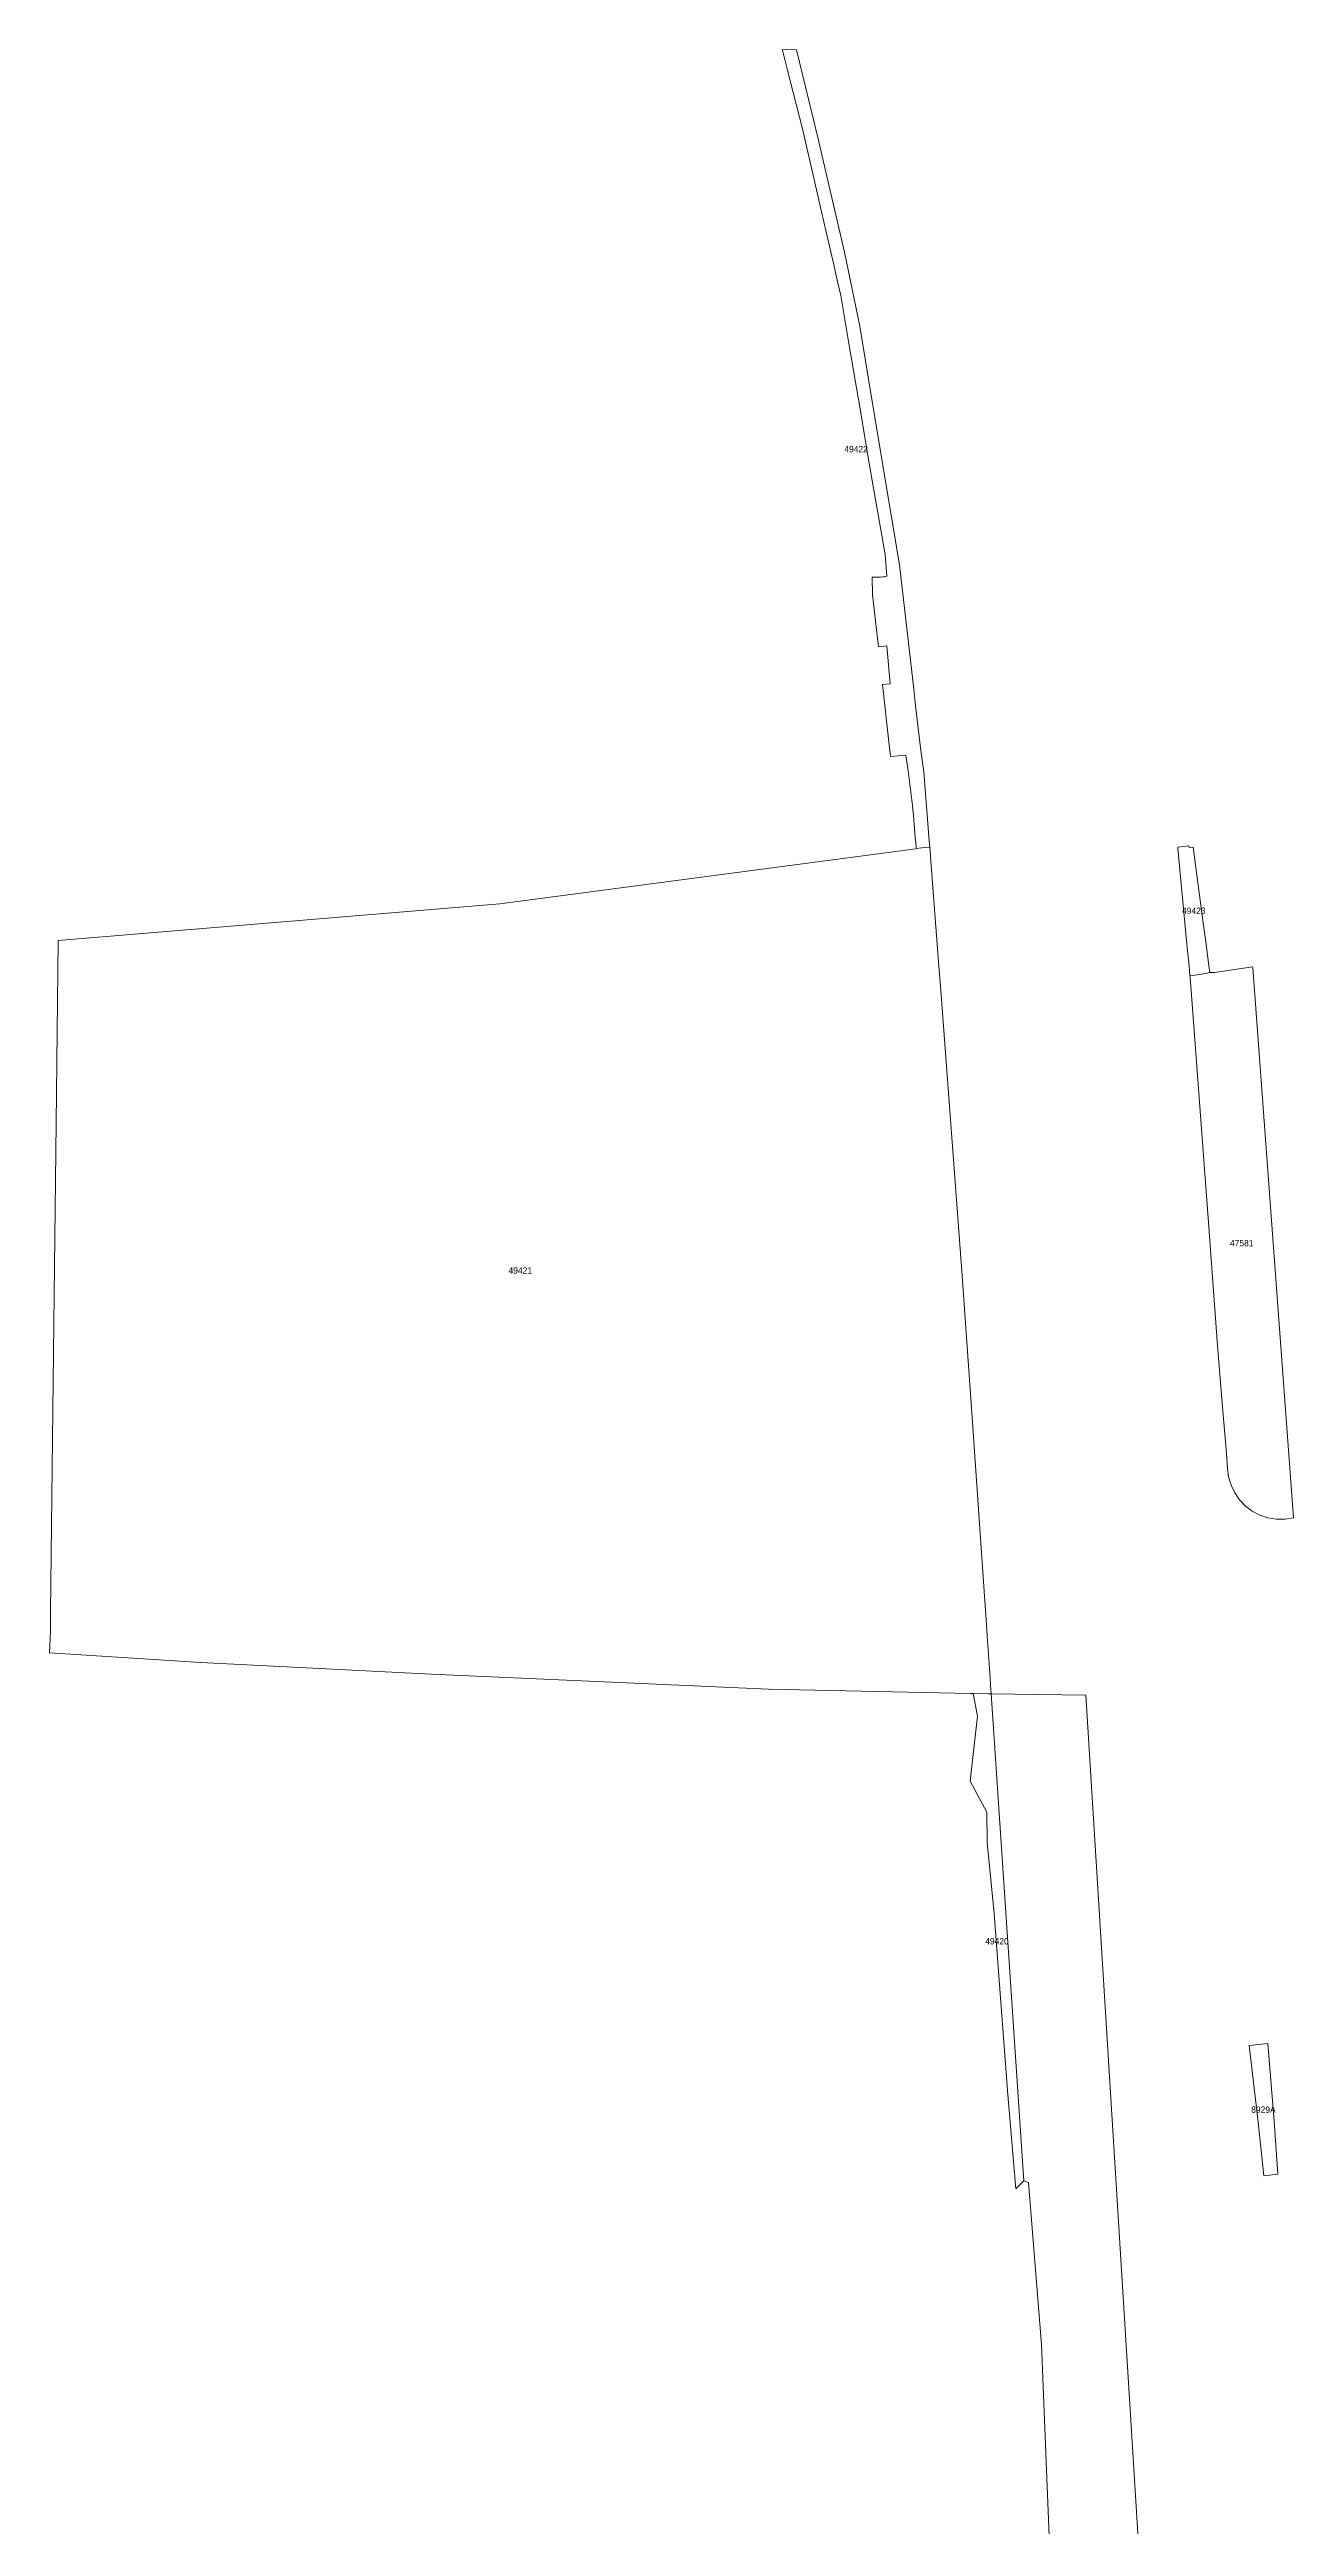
# Model space of a CAD drawing. Header units: metres. Extents: x 105313 to 106240, y 111784 to 118148.
# Drawn here: x 105726.4 to 105922.9, y 117296.8 to 117688.1 of the extents above; entities that cross this region are included whole.
import ezdxf
from ezdxf.enums import TextEntityAlignment as Align

# ---------------------------------------------------------------- set-up
doc = ezdxf.new("R2010")
doc.units = ezdxf.units.M
doc.layers.add('60-PREDIAL-COD', color=8, linetype='Continuous', lineweight=5)
doc.layers.add('60-PREDIAL-LOTE', color=42, linetype='CONTINUOUS', lineweight=13)

msp = doc.modelspace()

# ---------------------------------------------------------------- linework, layer by layer
at = {"layer": '60-PREDIAL-LOTE'}
for points in [[(105860.6744, 117606.6967), (105862.9313, 117587.0722), (105863.2355, 117584.4275), (105864.0476, 117577.3655), (105864.5227, 117574.0099), (105865.4014, 117563.0856), (105865.4784, 117562.1287), (105864.2386, 117561.9918), (105864.1861, 117561.9848), (105863.3623, 117561.8754), (105863.3141, 117561.9965), (105863.2498, 117562.8342), (105863.1875, 117563.6456), (105862.9248, 117567.0698), (105862.7192, 117568.711), (105862.0387, 117574.1434), (105861.7032, 117576.6275), (105859.281, 117576.452), (105858.9538, 117579.2352), (105858.0037, 117587.7826), (105859.2081, 117587.8995), (105858.6654, 117593.8994), (105857.3438, 117593.7831), (105856.446, 117601.948), (105856.355, 117604.746), (105856.3648, 117604.7462), (105857.6787, 117604.7816), (105858.0319, 117604.7903), (105858.0862, 117604.7996), (105858.3724, 117604.8399), (105858.7045, 117604.9291), (105858.4256, 117608.3207), (105856.5622, 117618.825), (105855.4961, 117625.2083), (105855.486, 117625.2686), (105854.2421, 117632.6049), (105854.1519, 117633.1369), (105852.7003, 117641.698), (105851.4186, 117649.2594), (105850.8554, 117651.7042), (105850.2238, 117654.5816), (105848.3635, 117662.484), (105846.8965, 117668.9542), (105845.3554, 117675.5641), (105843.4321, 117683.1487), (105843.0642, 117684.5995), (105842.9473, 117685.0608), (105842.5209, 117686.7421), (105842.1997, 117688.0089), (105842.1727, 117688.1155), (105844.4369, 117688.0647), (105847.7843, 117674.2337), (105852.0218, 117656.1028), (105854.4211, 117644.3966), (105855.7549, 117636.3394), (105858.0066, 117622.7373), (105860.6744, 117606.6967)], [(105865.5744, 117560.8612), (105865.6471, 117559.9021), (105866.852, 117543.999), (105867.1946, 117539.4769), (105870.5561, 117495.1091), (105871.7398, 117477.9635), (105871.8899, 117475.7888), (105874.4114, 117439.2654), (105874.5307, 117437.5379), (105874.9918, 117430.8584), (105875.0684, 117429.749), (105875.166, 117428.3358), (105875.148, 117428.336), (105875.1353, 117428.3366), (105874.7564, 117428.3447), (105872.3115, 117428.3965), (105871.8416, 117428.4065), (105840, 117429.0817), (105810.4146, 117430.3913), (105786.6813, 117431.4419), (105750.3058, 117433.3282), (105726.3736, 117434.8429), (105726.514, 117438.2554), (105726.5477, 117441.2832), (105727.2572, 117504.9977), (105727.4073, 117518.4833), (105727.7287, 117547.3425), (105797.518, 117553.1321), (105863.2607, 117561.8619), (105863.3623, 117561.8754), (105864.1861, 117561.9848), (105864.2386, 117561.9918), (105865.4783, 117562.1296), (105865.5744, 117560.8612)], [(105908.4395, 117542.0519), (105906.5863, 117541.7899), (105906.4395, 117543.3805), (105906.1172, 117546.7751), (105904.6924, 117561.9155), (105904.6749, 117562.1014), (105906.4192, 117562.3454), (105906.4454, 117562.0736), (105907.0675, 117562.134), (105908.641, 117550.525), (105909.1491, 117546.7846), (105909.5827, 117543.3791), (105909.7186, 117542.3121), (105908.4395, 117542.0519)], [(105922.9443, 117456.1417), (105921.6078, 117455.9273), (105920.2541, 117455.9301), (105918.9184, 117456.1499), (105917.6352, 117456.5811), (105916.4378, 117457.2124), (105915.3571, 117458.0277), (105914.4212, 117459.0056), (105913.6542, 117460.121), (105913.076, 117461.345), (105912.7015, 117462.6459), (105912.5406, 117463.9899), (105912.3836, 117466.3126), (105912.1625, 117468.7891), (105911.7289, 117473.6451), (105910.9436, 117483.3707), (105909.5016, 117502.8388), (105906.6006, 117541.5981), (105906.5863, 117541.7899), (105908.4395, 117542.0519), (105909.7186, 117542.3121), (105910.4392, 117542.3346), (105916.4876, 117543.1897), (105916.4975, 117543.0563), (105922.9443, 117456.1417)], [(105880.3096, 117351.448), (105879.0793, 117350.1342), (105877.833, 117364.9871), (105876.4894, 117382.4413), (105875.6326, 117393.6485), (105874.5608, 117404.8802), (105874.4783, 117409.6852), (105871.8725, 117414.5743), (105873.0105, 117424.8353), (105872.3115, 117428.3965), (105874.7564, 117428.3447), (105875.1353, 117428.3366), (105875.148, 117428.336), (105880.3096, 117351.448)], [(105880.3096, 117351.448), (105875.148, 117428.336), (105890.1465, 117428.1206), (105907.5098, 117148.0724), (105897.817, 117158.18), (105892.2728, 117163.1104), (105888.3224, 117195.3692), (105883.3985, 117318.9425), (105883.1337, 117325.5912), (105881.0632, 117351.1488), (105880.3096, 117351.448)], [(105920.465, 117352.458), (105918.2849, 117352.2159), (105917.3853, 117360.7038), (105915.9376, 117372.8208), (105918.8996, 117373.1141), (105919.8724, 117360.8519), (105920.465, 117352.458)]]:
    msp.add_lwpolyline(points, close=True, dxfattribs=at)

# ---------------------------------------------------------------- texts
at = {"layer": '60-PREDIAL-COD'}
for s, p in [('49422', (105853.8256, 117624.9955)), ('49423', (105907.1968, 117552.0677)), ('47581', (105914.7653, 117499.5585)), ('49421', (105800.7698, 117495.2327)), ('49420', (105876.091, 117389.2654)), ('8929A', (105918.2013, 117362.665))]:
    msp.add_text(s, height=1, dxfattribs=at).set_placement(p, align=Align.MIDDLE_CENTER)

doc.saveas('drawing.dxf')
